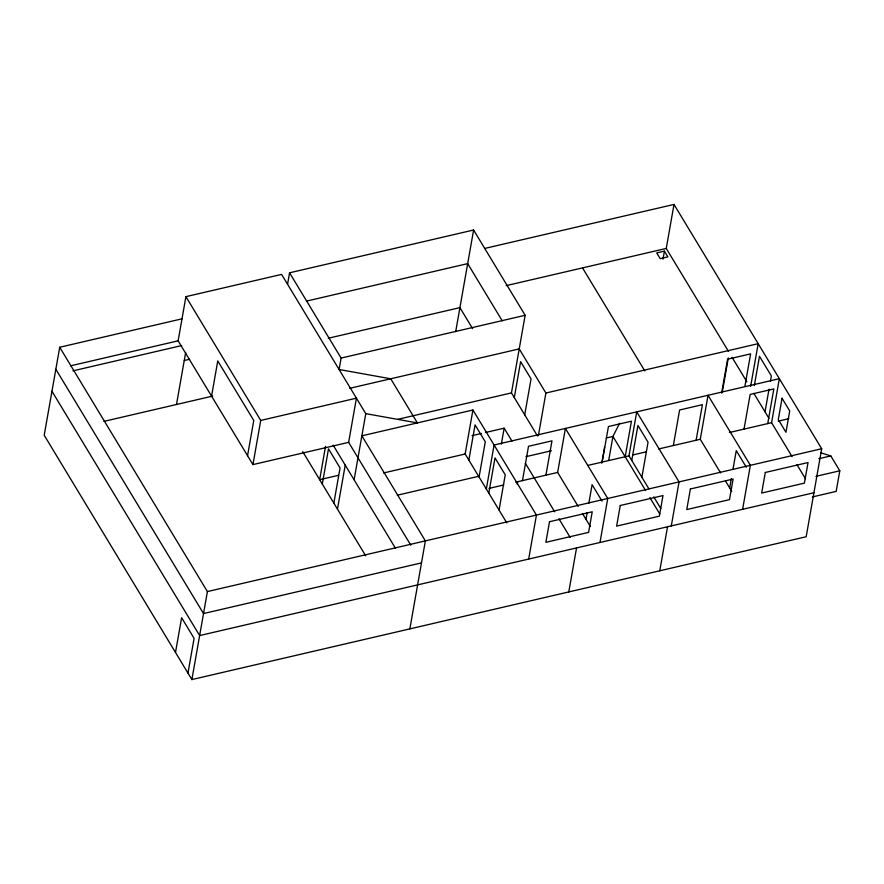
<?xml version="1.0" encoding="UTF-8"?>
<svg xmlns="http://www.w3.org/2000/svg" width="884" height="884" viewBox="0 0 884 884"><rect width="100%" height="100%" fill="white"/><g stroke="black" fill="none" stroke-linecap="round" stroke-linejoin="round"><path stroke-width="1.33" d="M182.005 318.826L59.714 347.257L44.2 435.259L191.883 679.564L806.175 536.743L821.689 448.74L674.006 204.436L484.565 248.481M252.946 464.597L260.736 420.43L356.418 398.176L348.639 442.354L252.946 464.597L178.126 340.826L185.916 296.648L281.598 274.405L365.777 413.646L354.108 479.824M176.491 404.496L185.684 352.407M211.563 396.131L217.762 360.937L253.763 420.486L247.553 455.691M175.496 652.447L181.618 617.706L194.093 638.347L187.972 673.089M191.883 679.564L207.397 591.573L59.714 347.257M287.554 284.25L289.565 272.802L473.603 230.017L525.151 315.29L511.46 392.905L537.428 435.867M325.544 446.354L319.665 479.692L338.473 475.316M289.565 272.802L341.113 358.075L339.091 369.512L390.717 378.783L417.392 422.906L365.777 413.646M322.295 484.034L328.505 448.829L340.053 467.956L333.854 503.151M337.467 509.129L345.224 465.128M455.691 331.633L473.603 230.017M409.856 628.889L425.37 540.886L361.865 435.823L472.918 409.999L536.433 515.063L528.676 559.064M506.797 522.875L465.161 454L472.918 409.999M468.851 460.1L475.062 424.906L485.283 441.823L479.084 477.017M486.333 489.018L494.09 445.017L779.345 378.695L771.588 422.696L792.053 456.553M488.808 493.117L495.018 457.912L505.239 474.841L499.04 510.035M501.327 444.166L504.156 428.176L485.46 432.519M514.289 397.568L520.621 361.666L531.052 378.927L524.72 414.828M517.239 484.266L517.715 481.603M522.455 480.62L528.51 446.298L551.981 440.84L545.925 475.161M538.378 435.702L545.903 393.026L519.217 348.904L349.733 388.308M578.191 506.433L557.649 472.443L565.406 428.442L607.75 498.488L599.993 542.478M568.788 591.926L576.545 547.936M585.993 519.328L587.164 512.654M588.81 503.327L592.103 484.653L602.026 501.073M601.761 463.249L604.601 447.16M602.17 462.089L608.435 426.53L631.452 421.182L625.187 456.73M608.7 460.453L612.932 436.453L619.562 423.348M663 259.123L664.414 251.122L656.746 252.912L660.215 258.658L667.895 256.879L664.414 251.122M648.878 488.808L628.966 455.857L636.723 411.856L679.056 481.902L671.299 525.903M728.538 351.478L666.249 248.437L674.006 204.436M631.751 460.476L637.928 425.447L648.049 442.199L641.872 477.227M673.343 445.536L679.608 409.988L702.404 404.684L696.128 440.243M659.773 570.777L667.53 526.776M720.593 472.885L700.272 439.282L708.029 395.281L750.372 465.316L742.615 509.317M721.631 393.071L727.598 359.224L750.626 353.865L744.892 386.363M722.195 392.651L728.306 357.987M729.698 487.946L731.344 478.62M732.98 469.293L736.273 450.63L746.295 467.216M750.649 386.341L758.174 343.677L545.903 393.026M744.03 429.105L750.151 394.43L773.843 388.916L767.732 423.591M754.328 385.568L759.489 356.307L771.356 375.932L770.417 381.258M765.025 411.833L769.014 389.236M820.904 452.851L830.805 455.912L839.8 470.807L836.165 491.405L812.33 496.952M306.472 301.113L467.68 263.631L502.278 320.87M70.621 365.821L178.126 340.826M72.963 370.849L181.739 345.556M184.248 360.506L189.607 359.258M506.189 285.642L666.249 248.437M328.273 338.24L459.912 307.632L472.631 328.66M341.113 358.075L525.151 315.29M103.98 421.359L212.635 396.098M397.789 419.325L511.46 392.905M472.1 435.624L481.448 433.447M383.546 472.973L465.161 454M525.958 456.674L551.384 450.763M606.236 438.011L612.932 436.453L645.651 490.587M397.281 495.217L478.984 476.222M489.007 488.399L503.725 484.973M515.77 482.178L557.649 472.443M587.761 465.437L628.966 455.857M632.999 454.917L646.447 451.79M658.547 448.984L700.272 439.282M729.444 432.497L771.588 422.696M778.207 421.16L788.804 418.696M207.397 591.573L821.689 448.74M818.882 458.685L830.805 455.912M421.491 562.887L203.519 613.562L55.836 369.258M815.965 476.343L839.8 470.807M813.932 492.742L199.64 635.563L51.957 391.258M732.074 357.324L746.892 381.833M753.853 393.369L768.958 418.353M796.992 464.719L805.457 478.73M725.488 480.995L731.698 491.261M582.523 267.896L644.812 370.948M653.784 496.93L660.79 508.521M649.884 497.593L659.762 513.936M582.446 513.46L590.247 526.367M504.156 428.176L511.98 441.127M525.35 463.238L554.666 511.748M558.909 518.742L570.191 537.428M348.639 442.354L410.795 545.174M333.124 445.105L395.491 548.29M302.726 451.658L365.711 555.848M185.916 296.648L260.736 420.43M549.505 521.726L545.87 542.312L588.6 532.378L592.225 511.792L549.505 521.726M620.27 505.504L616.634 526.102L659.365 516.168L662.989 495.57L620.27 505.504M690.393 488.974L686.757 509.571L729.488 499.637L733.112 479.051L690.393 488.974M765.301 472.476L761.676 493.062L804.396 483.128L808.031 462.542L765.301 472.476M782.042 398.242L778.285 419.591L785.953 432.287L789.721 410.927L782.042 398.242"/></g></svg>
